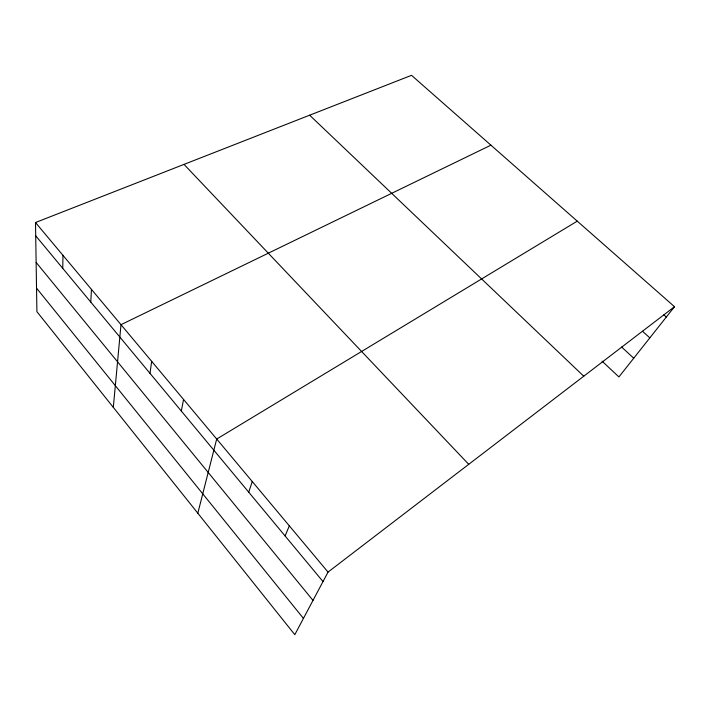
<?xml version="1.0" encoding="UTF-8"?>
<svg xmlns="http://www.w3.org/2000/svg" width="710" height="710" viewBox="0 0 710 710"><rect width="100%" height="100%" fill="white"/><g stroke="black" fill="none" stroke-linecap="round" stroke-linejoin="round"><path stroke-width="1.06" d="M62.755 268.353L62.968 255.343M90.782 302.087L91.448 289.369M113.316 407.371L120.993 324.683L490.912 145.177M149.996 373.353L151.674 361.346M181.316 411.046L183.553 399.437M197.815 513.215L216.692 439.046L577.257 221.147M248.74 492.199L252.254 481.54M285.092 535.943L289.334 525.844M674.5 306.702L328.038 572.091L294.792 634.678L36.911 311.672L35.5 222.523L411.525 75.322L674.5 306.702L618.916 376.939L602.062 361.15M663.859 314.849L666.317 317.042M642.497 331.25L649.827 337.88M621.623 347.057L633.737 358.213M309.649 115.206L583.762 376.211M184.014 164.383L468.724 464.322M35.5 222.523L328.038 572.091M35.713 235.8L323.006 581.579M36.13 262.407L313.003 600.403M36.538 288.154L303.436 618.41"/></g></svg>
